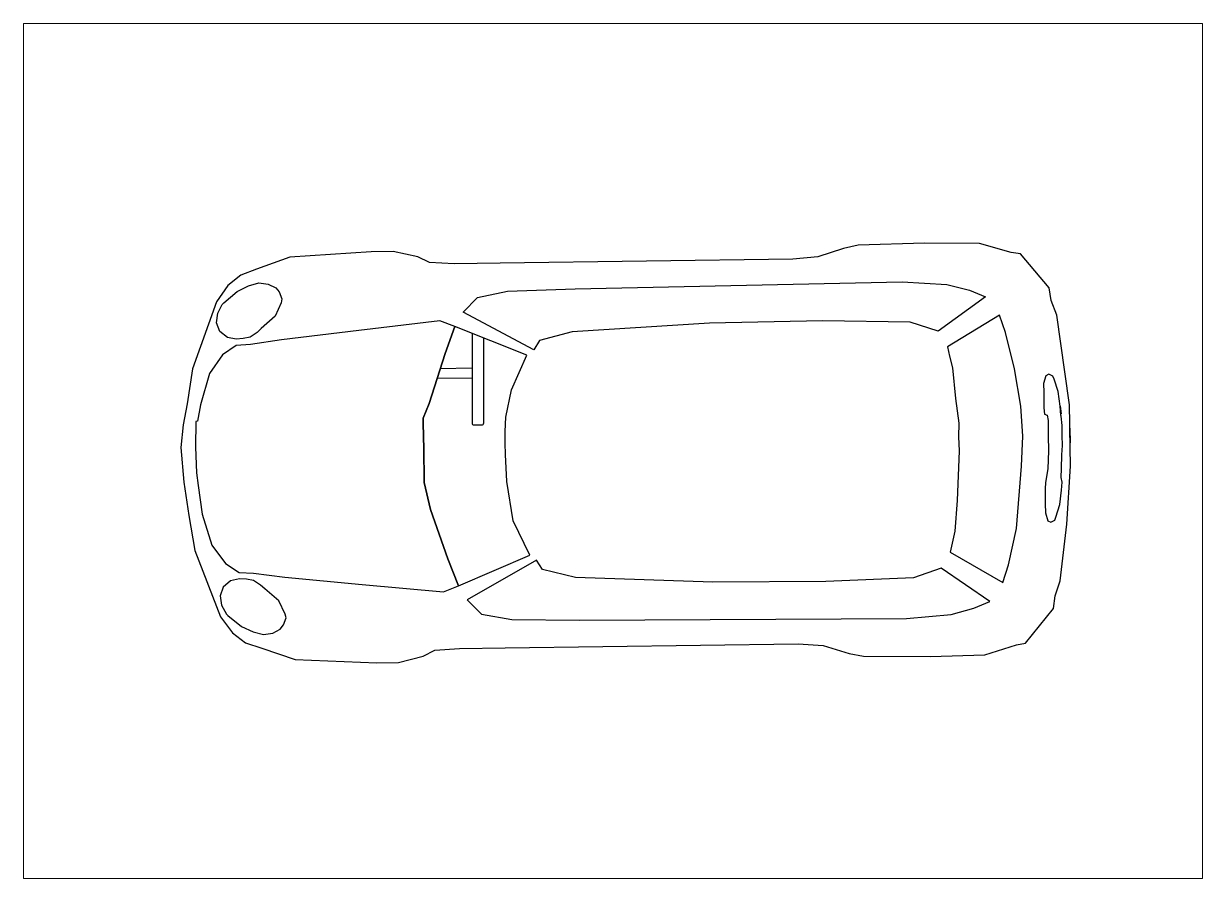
# Paper-space layout 'Layout1' of a CAD drawing. Header units: millimetres. Extents: x -10 to 261, y 0 to 196.
# The model-space entities are those that its viewports show. They can reach past a viewport. Long polylines and large blocks are cut down to what shows.
import ezdxf

# ---------------------------------------------------------------- set-up
doc = ezdxf.new("R2010")
doc.units = ezdxf.units.MM
doc.layers.add('VAN RYT INDUSTRIES PLAY ITEM', color=7, linetype='Continuous')

msp = doc.modelspace()

# ---------------------------------------------------------------- linework, layer by layer
for p, q in [((3458.6, 2401.8), (3385.1, 2386.1)), ((3795.6, 2413), (3458.6, 2401.8)), ((4074, 2411.3), (3795.6, 2413)), ((4235.7, 2364.3), (4074, 2411.3)), ((576.6, 2341.1), (407.8, 2279.9)), ((989.1, 2368.8), (576.6, 2341.1)), ((1099.7, 2370.3), (989.1, 2368.8)), ((1225.4, 2342.5), (1099.7, 2370.3)), ((1284.8, 2313.8), (1225.4, 2342.5)), ((3254.8, 2343), (3127.8, 2331.1)), ((3385.1, 2386.1), (3254.8, 2343)), ((4282.2, 2358.1), (4235.7, 2364.3)), ((4427.4, 2186.4), (4282.2, 2358.1)), ((407.8, 2279.9), (327.1, 2249.4)), ((1410.2, 2308.1), (1284.8, 2313.8)), ((1642.8, 2311.2), (1410.2, 2308.1)), ((3127.8, 2331.1), (1642.8, 2311.2)), ((327.1, 2249.4), (261.5, 2196.9)), ((2022.7, 2181.4), (3681.4, 2216.5)), ((3681.4, 2216.5), (3908.2, 2202.4)), ((261.5, 2196.9), (203.6, 2115.1)), ((240.6, 2109.1), (308.4, 2166.7)), ((308.4, 2166.7), (367.2, 2195.9)), ((367.2, 2195.9), (419.1, 2210.8)), ((419.1, 2210.8), (466.5, 2204.3)), ((466.5, 2204.3), (504.6, 2185.9)), ((504.6, 2185.9), (521.4, 2164.8)), ((521.4, 2164.8), (536.1, 2129.6)), ((1527.3, 2136.3), (1680.8, 2168.3)), ((1680.8, 2168.3), (2022.7, 2181.4)), ((3908.2, 2202.4), (4024, 2174)), ((4024, 2174), (4105.7, 2140.9)), ((4437.8, 2121.9), (4427.4, 2186.4)), ((203.6, 2115.1), (82.8, 1774.5)), ((210.5, 2056.6), (233.6, 2101.9)), ((233.6, 2101.9), (240.6, 2109.1)), ((531.6, 2110.6), (501.8, 2041.6)), ((536.1, 2129.6), (531.6, 2110.6)), ((1455.6, 2062.7), (1527.3, 2136.3)), ((4105.7, 2140.9), (3864.3, 1966.7)), ((4466.1, 2046.9), (4437.8, 2121.9)), ((204.1, 2009.2), (210.5, 2056.6)), ((501.8, 2041.6), (431.6, 1979.2)), ((1813.1, 1870.9), (1455.6, 2062.7)), ((4175.4, 2047.8), (3912.4, 1886.2)), ((4206.5, 1958.5), (4175.4, 2047.8)), ((4506.8, 1760), (4466.1, 2046.9)), ((221.2, 1964.5), (204.1, 2009.2)), ((431.6, 1979.2), (410.6, 1960)), ((1336.5, 2018.4), (926.6, 1970.1)), ((1413.8, 1989.5), (1336.5, 2018.4)), ((1413.8, 1989.5), (1364.3, 1852.1)), ((1364.3, 1852.1), (1413.8, 1989.5)), ((1779.2, 1844.8), (1413.8, 1989.5)), ((2705, 2006.8), (2008.5, 1963.3)), ((3277.8, 2018.7), (2705, 2006.8)), ((3722.6, 2011.9), (3277.8, 2018.7)), ((3864.3, 1966.7), (3722.6, 2011.9)), ((259.5, 1934.3), (221.2, 1964.5)), ((304.6, 1925.4), (259.5, 1934.3)), ((340, 1928.3), (304.6, 1925.4)), ((375.4, 1935.8), (340, 1928.3)), ((410.6, 1960), (375.4, 1935.8)), ((533.8, 1922.2), (375.9, 1898.7)), ((926.6, 1970.1), (533.8, 1922.2)), ((1842.4, 1918.3), (1813.1, 1870.9)), ((2008.5, 1963.3), (1842.4, 1918.3)), ((4251.7, 1775.3), (4206.5, 1958.5)), ((303.3, 1893.4), (235.5, 1845.5)), ((375.9, 1898.7), (303.3, 1893.4)), ((3912.4, 1886.2), (3923, 1840)), ((235.5, 1845.5), (168.4, 1750.6)), ((1364.3, 1852.1), (1282.2, 1598.8)), ((1282.2, 1598.8), (1364.3, 1852.1)), ((1700.3, 1668.5), (1779.2, 1844.8)), ((3923, 1840), (3937.6, 1780.9)), ((82.8, 1774.5), (55.7, 1597.2)), ((168.4, 1750.6), (123.5, 1591.8)), ((3937.6, 1780.9), (3953.6, 1624.8)), ((4284.2, 1585.9), (4251.7, 1775.3)), ((4411.2, 1739.7), (4399.9, 1700)), ((4426.9, 1747.8), (4411.2, 1739.7)), ((4446.8, 1738.2), (4426.9, 1747.8)), ((4453, 1722.5), (4446.8, 1738.2)), ((4531.2, 1591.9), (4506.8, 1760)), ((4399.9, 1700), (4400.5, 1654.5)), ((4473.6, 1659.4), (4453, 1722.5)), ((1672.2, 1530.5), (1700.3, 1668.5)), ((3953.6, 1624.8), (3969.1, 1500.1)), ((4400.5, 1654.5), (4401.5, 1577.4)), ((4484.5, 1586.4), (4473.6, 1659.4)), ((55.7, 1597.2), (35, 1490.7)), ((123.5, 1591.8), (107.5, 1509.5)), ((1282.2, 1598.8), (1253.3, 1524.8)), ((1253.3, 1524.8), (1282.2, 1598.8)), ((4293.6, 1433.8), (4284.2, 1585.9)), ((4401.5, 1577.4), (4403.9, 1545.8)), ((4489, 1546.9), (4484.5, 1586.4)), ((4487.1, 1540.8), (4484.5, 1586.3)), ((4484.5, 1586.3), (4489, 1546.9)), ((4533.7, 1400.4), (4531.2, 1591.9)), ((98.9, 1508.5), (97.3, 1377.6)), ((107.5, 1509.5), (98.9, 1508.5)), ((1253.3, 1524.8), (1254.8, 1408.5)), ((1254.8, 1408.5), (1253.3, 1524.8)), ((1669, 1456.8), (1672.2, 1530.5)), ((3969.1, 1500.1), (3968.4, 1429.5)), ((4403.9, 1545.8), (4417.8, 1539.9)), ((4417.8, 1539.9), (4422.2, 1512.1)), ((4422.2, 1512.1), (4423.2, 1435.6)), ((4489.2, 1534.8), (4487.1, 1540.8)), ((4493.7, 1487.4), (4489.2, 1534.8)), ((35, 1490.7), (23.9, 1376.6)), ((1668.6, 1398.7), (1669, 1456.8)), ((4423.2, 1435.6), (4424.2, 1359)), ((4494.4, 1436.5), (4493.7, 1487.4)), ((4495.1, 1385.6), (4494.4, 1436.5)), ((4535.3, 1282.1), (4532.8, 1473.7)), ((4532.8, 1473.7), (4533.7, 1400.4)), ((23.9, 1376.6), (38.9, 1199.8)), ((97.3, 1377.6), (102.5, 1246.9)), ((1254.8, 1408.5), (1255.8, 1393.1)), ((1255.8, 1393.1), (1254.8, 1408.5)), ((1255.8, 1393.1), (1255.2, 1377.7)), ((1255.2, 1377.7), (1255.8, 1393.1)), ((1255.2, 1377.7), (1257.6, 1198.2)), ((1257.6, 1198.2), (1255.2, 1377.7)), ((1670.5, 1340.5), (1668.6, 1398.7)), ((3968.4, 1429.5), (3971, 1358.8)), ((4288.3, 1281.6), (4293.6, 1433.8)), ((4491.8, 1338.1), (4495.1, 1385.6)), ((1676.6, 1203.8), (1670.5, 1340.5)), ((3971, 1358.8), (3960.5, 1107.5)), ((4424.2, 1359), (4421.5, 1267.9)), ((4490.7, 1268.9), (4491.8, 1338.1)), ((4262.6, 964.9), (4288.3, 1281.6)), ((4421.5, 1267.9), (4408.6, 1198.5)), ((4489.4, 1223.3), (4490.7, 1268.9)), ((4517.2, 987.1), (4535.3, 1282.1)), ((38.9, 1199.8), (63.3, 1030.6)), ((102.5, 1246.9), (111.9, 1182.9)), ((1257.6, 1198.2), (1289.4, 1061.9)), ((1289.4, 1061.9), (1257.6, 1198.2)), ((1709.2, 1003.4), (1676.6, 1203.8)), ((4408.6, 1198.5), (4407, 1166.8)), ((4493.6, 1199.7), (4489.4, 1223.3)), ((4490.2, 1160.1), (4493.6, 1199.7)), ((111.9, 1182.9), (130.9, 1037.8)), ((4407, 1166.8), (4408, 1089.7)), ((4481.3, 1086.7), (4490.2, 1160.1)), ((3960.5, 1107.5), (3948.7, 951)), ((4408, 1089.7), (4408.6, 1044.2)), ((4462.4, 1023.2), (4481.3, 1086.7)), ((63.3, 1030.6), (95.1, 854.2)), ((130.9, 1037.8), (180.1, 880.4)), ((1289.4, 1061.9), (1378.3, 810.9)), ((1378.3, 810.9), (1289.4, 1061.9)), ((4408.6, 1044.2), (4421, 1004.8)), ((4456.6, 1007.3), (4462.4, 1023.2)), ((1792.8, 829.3), (1709.2, 1003.4)), ((4222.3, 780.6), (4262.6, 964.9)), ((4421, 1004.8), (4437, 997.1)), ((4437, 997.1), (4456.6, 1007.3)), ((4484.1, 699.2), (4517.2, 987.1)), ((3948.7, 951), (3935.7, 891.5)), ((95.1, 854.2), (225, 516.9)), ((180.1, 880.4), (249.7, 787.3)), ((3935.7, 891.5), (3926.4, 845)), ((3926.4, 845), (4193.5, 690.5)), ((249.7, 787.3), (318.8, 741.2)), ((1378.3, 810.9), (1431.4, 674.9)), ((1431.4, 674.9), (1378.3, 810.9)), ((1431.4, 674.9), (1792.8, 829.3)), ((1827.4, 804.1), (1475.1, 602.8)), ((1857.9, 757.5), (1827.4, 804.1)), ((4193.5, 690.5), (4222.3, 780.6)), ((318.8, 741.2), (391.5, 737.9)), ((391.5, 737.9), (550, 718.6)), ((550, 718.6), (943.9, 681.2)), ((2025.2, 717), (1857.9, 757.5)), ((3880.4, 763.2), (3740, 714.3)), ((4126.4, 595.6), (3880.4, 763.2)), ((238.6, 667.9), (222.6, 622.8)), ((276, 699.1), (238.6, 667.9)), ((320.8, 709.2), (276, 699.1)), ((356.4, 707.3), (320.8, 709.2)), ((391.9, 700.7), (356.4, 707.3)), ((427.8, 677.5), (391.9, 700.7)), ((449.3, 658.9), (427.8, 677.5)), ((521.1, 598.4), (449.3, 658.9)), ((943.9, 681.2), (1354.9, 643.9)), ((1354.9, 643.9), (1431.4, 674.9)), ((2722.6, 692.2), (2025.2, 717)), ((3295.5, 695.6), (2722.6, 692.2)), ((3740, 714.3), (3295.5, 695.6)), ((4457.8, 623.5), (4484.1, 699.2)), ((222.6, 622.8), (230.4, 575.6)), ((552.8, 530.2), (521.1, 598.4)), ((1475.1, 602.8), (1548.8, 531.1)), ((4449.2, 558.8), (4457.8, 623.5)), ((230.4, 575.6), (254.6, 530.9)), ((3930.6, 528.8), (4045.6, 560.3)), ((4045.6, 560.3), (4126.4, 595.6)), ((4308.6, 383.2), (4449.2, 558.8)), ((225, 516.9), (285, 436.7)), ((254.6, 530.9), (261.8, 523.9)), ((261.8, 523.9), (331.2, 468.1)), ((544, 475.7), (557.8, 511.4)), ((557.8, 511.4), (552.8, 530.2)), ((1548.8, 531.1), (1703.1, 503.3)), ((1703.1, 503.3), (2045.2, 499.3)), ((2045.2, 499.3), (3704.2, 508.7)), ((3704.2, 508.7), (3930.6, 528.8)), ((285, 436.7), (352.1, 386)), ((331.2, 468.1), (390.7, 440.5)), ((390.7, 440.5), (442.9, 427)), ((442.9, 427), (490.2, 434.8)), ((490.2, 434.8), (527.8, 454.2)), ((527.8, 454.2), (544, 475.7)), ((352.1, 386), (433.6, 357.6)), ((1436.3, 356.3), (1669, 359.4)), ((1669, 359.4), (3153.9, 379.3)), ((3153.9, 379.3), (3281.2, 370.8)), ((3281.2, 370.8), (3412.6, 331.2)), ((4102, 324.5), (4262.3, 375.7)), ((4262.3, 375.7), (4308.6, 383.2)), ((433.6, 357.6), (603.9, 300.9)), ((603.9, 300.9), (1017, 284.4)), ((1127.6, 285.8), (1252.5, 317)), ((1252.5, 317), (1311.1, 347.2)), ((1311.1, 347.2), (1436.3, 356.3)), ((3412.6, 331.2), (3486.5, 317.4)), ((3486.5, 317.4), (3823.7, 315.3)), ((3823.7, 315.3), (4102, 324.5)), ((1017, 284.4), (1127.6, 285.8))]:
    msp.add_line(p, q)
msp.add_lwpolyline([(1500.5, 1955.2), (1500.5, 1500.3, 0.414214), (1510.5, 1490.3), (1549.9, 1490.3, 0.414214), (1559.9, 1500.3), (1559.9, 1931.6)], format="xyb")
for points in [[(1499.9, 1777.7), (1339.6, 1775.7)], [(1500.5, 1727.7), (1323.3, 1725.4)]]:
    msp.add_lwpolyline(points)

psp = doc.layouts.get("Layout1")

# ---------------------------------------------------------------- viewports
at = {"layer": 'VAN RYT INDUSTRIES PLAY ITEM', "view_target_point": (2376.63, 1574.47)}
psp.add_viewport(center=(125.6, 97.94), size=(270.2, 195.941), view_center_point=(-161.2, -216.15), view_height=4336.2086, dxfattribs=at)

doc.saveas('drawing.dxf')
